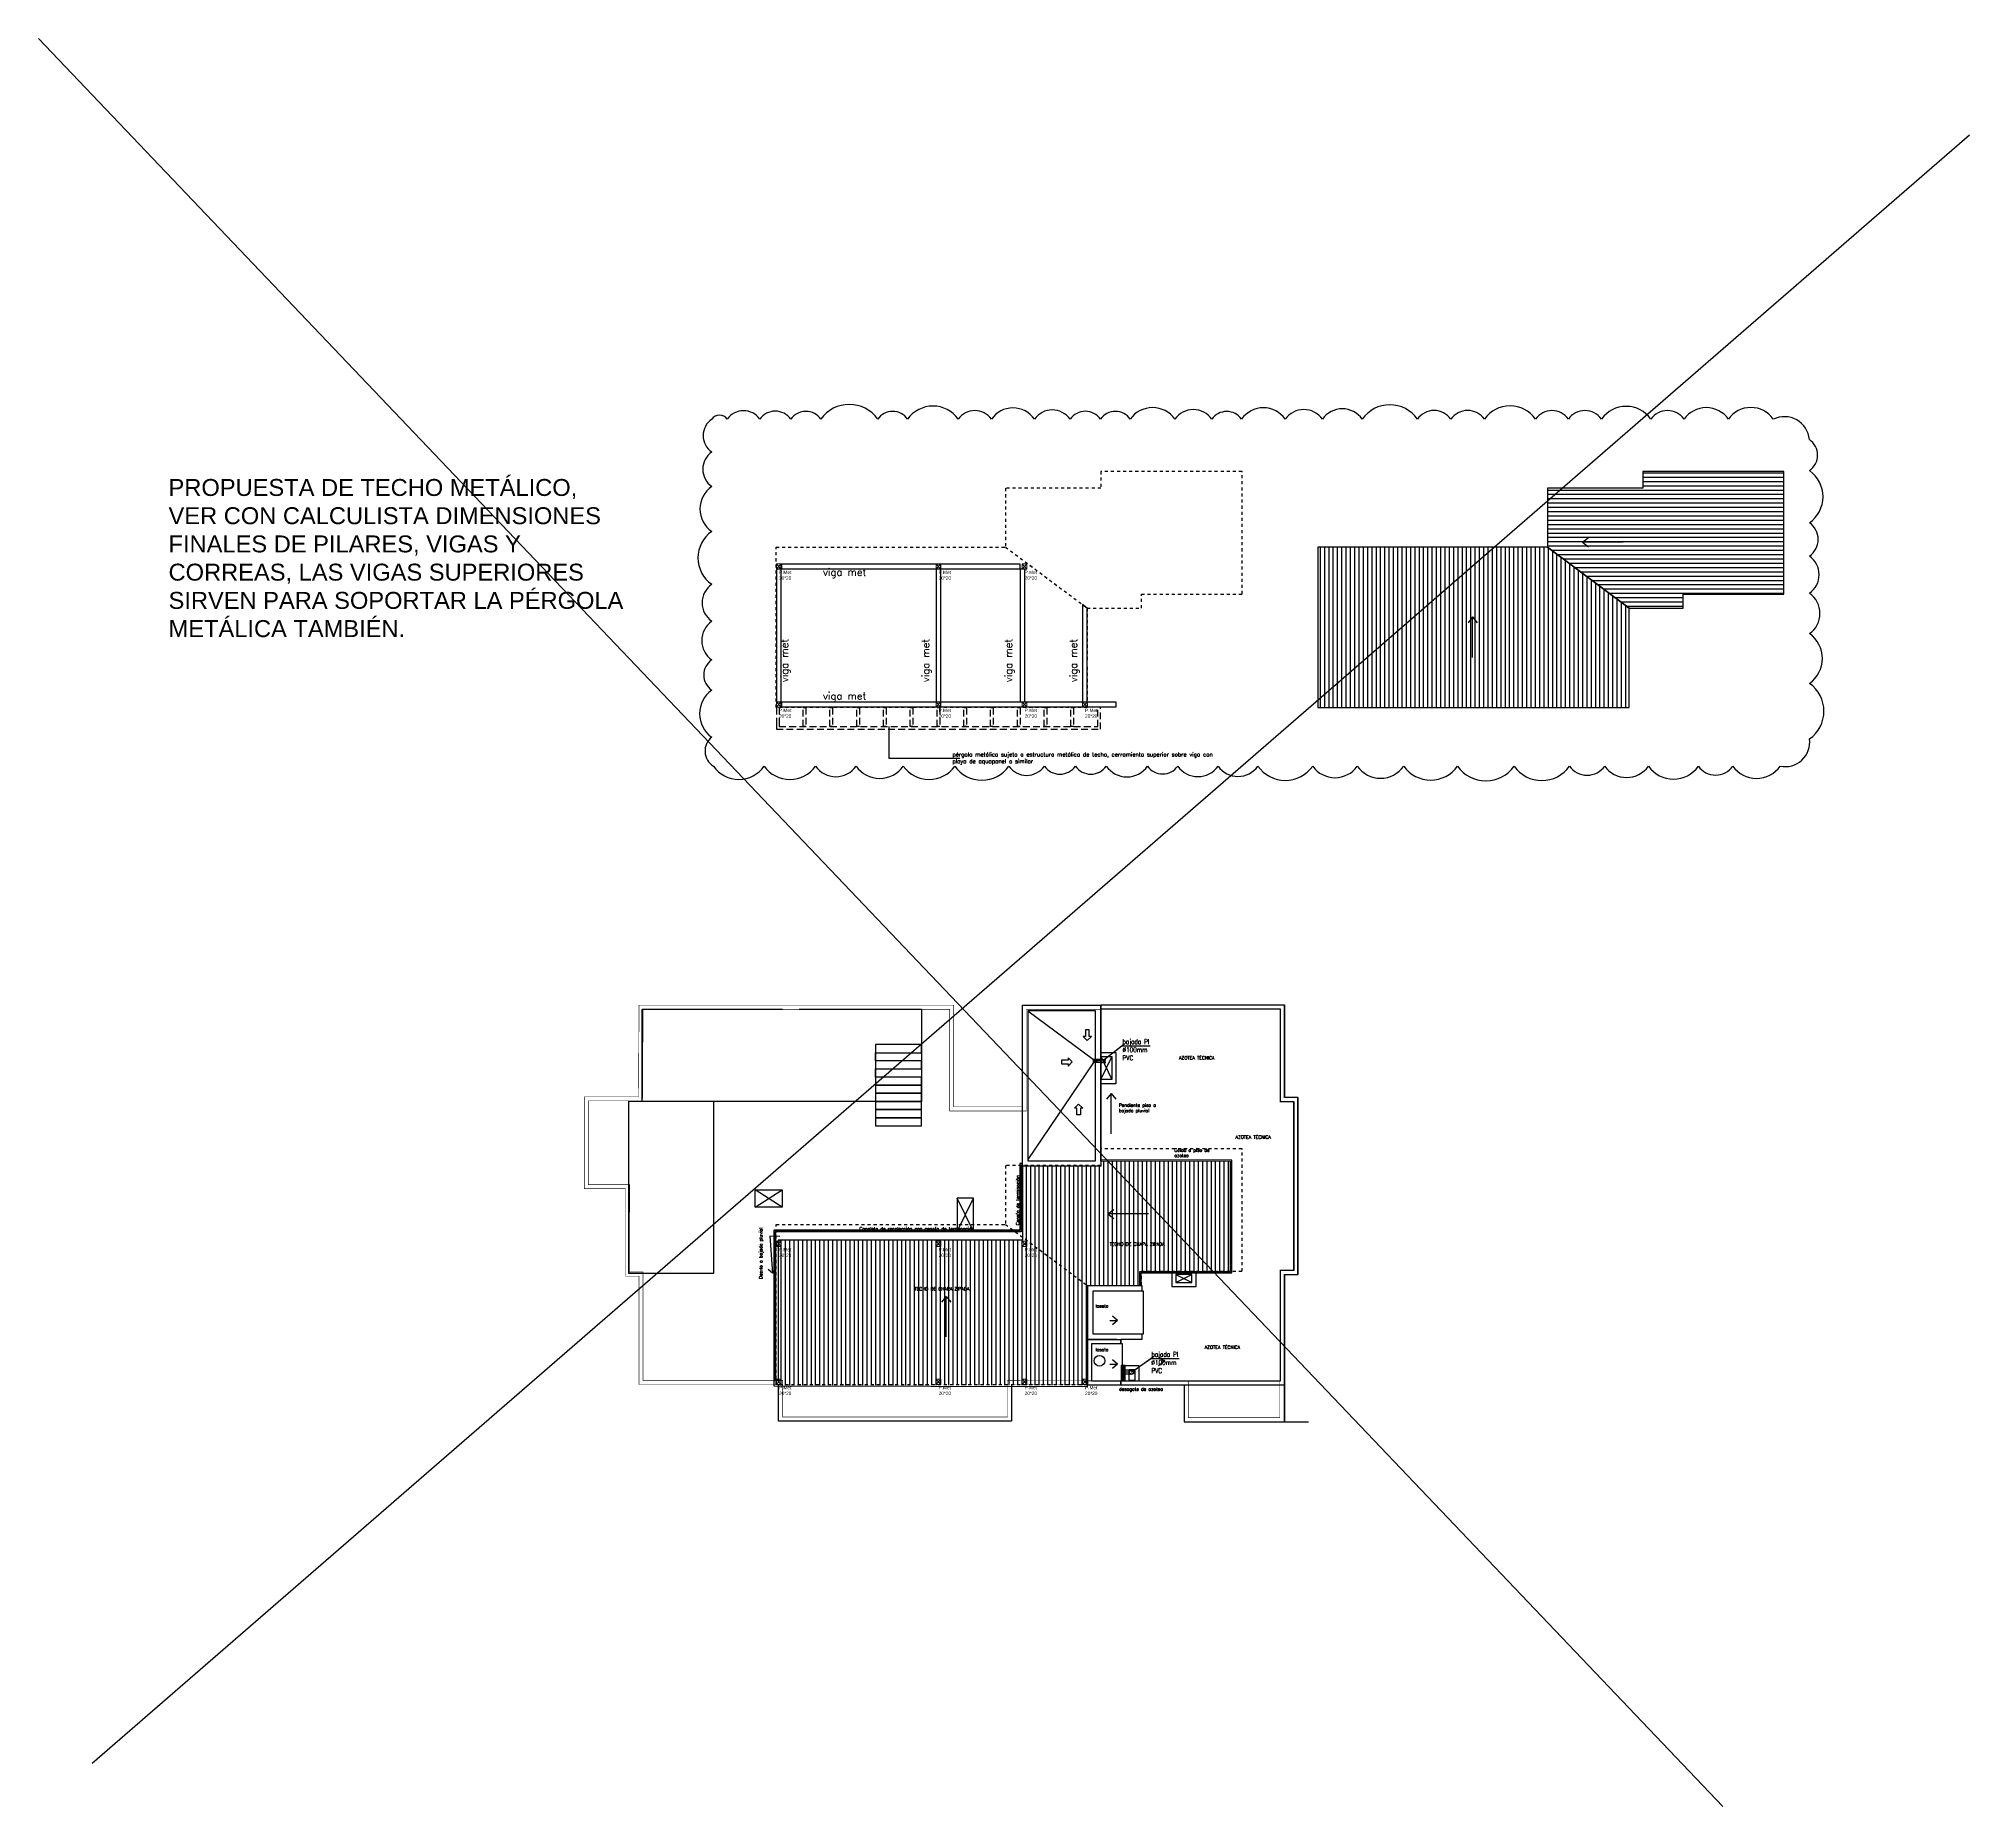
# Model space of a CAD drawing. Header units: metres. Extents: x 219 to 707, y -561 to -17.
# Drawn here: x 219.1 to 290.3, y -349.9 to -284.6 of the extents above; entities that cross this region are included whole.
import ezdxf

# ---------------------------------------------------------------- set-up
doc = ezdxf.new("R2010")
doc.units = ezdxf.units.M
doc.linetypes.add('CYPE_RAYA', pattern=[0.225, 0.1125, -0.1125])
doc.linetypes.add('HIDDEN', pattern=[0.375, 0.25, -0.125])
doc.layers.add('0 VERIFICAR', color=255, linetype='Continuous', plot=False)
for name, color, linetype in [('1', 1, 'Continuous'), ('2', 2, 'Continuous'), ('A-Proyección', 1, 'HIDDEN'), ('Metalico', 1, 'Continuous'), ('PISO', 251, 'Continuous'), ('SAN', 1, 'Continuous'), ('TCOTA', 1, 'Continuous'), ('Texto-Tubos', 2, 'Continuous')]:
    doc.layers.add(name, color=color, linetype=linetype)
doc.layers.add('M1-Muro Común 20', color=12, linetype='Continuous', transparency=0.5)
doc.layers.add('PILAR_HORMIGON', color=5, linetype='Continuous', lineweight=20)
doc.styles.get("Standard").update_dxf_attribs({"font": 'arial.ttf'})
doc.styles.add('T12', font='romans.shx', dxfattribs={"height": 0.12})
doc.styles.add('TCTUBOS-ROMANS', font='Romans.shx', dxfattribs={"width": 0.7})
doc.dimstyles.get("Standard").update_dxf_attribs({"dimtxt": 0.18, "dimasz": 0.18, "dimexe": 0.18, "dimexo": 0.0625, "dimgap": 0.09, "dimtad": 0, "dimtih": 1, "dimtoh": 1, "dimdec": 4, "dimzin": 0, "dimdsep": 46, "dimtxsty": 'Standard', "dimcen": 0.09, "dimadec": 0, "dimazin": 0, "dimtfac": 1, "dimtdec": 4, "dimtofl": 0, "dimtmove": 0, "dimatfit": 3, "dimfxl": 1, "dimtolj": 1, "dimtzin": 0, "dimarcsym": 0})
pattern_1 = [(90, (-163.39829, -99.70509), (-0.15875, 0), [])]

# ---------------------------------------------------------------- blocks, each defined once
blk = doc.blocks.new('grq150mp')
at = {"layer": 'SAN', "color": 251}
for p, q in [((-75, -72), (-75, 72)), ((-72, 75), (72, 75)), ((-68, -65), (-68, 65)), ((-65, 68), (65, 68)), ((-49, 3), (-65, 3)), ((-48, 9), (-64, 14)), ((-46, 16), (-62, 20)), ((-44, 21), (-58, 30)), ((-41, 27), (-55, 36)), ((-37, 32), (-49, 44)), ((-32, 37), (-44, 49)), ((-27, 3), (-41, 3)), ((-27, 7), (-39, 12)), ((-24, 14), (-37, 19)), ((-27, 41), (-36, 55)), ((-22, 17), (-32, 27)), ((-21, 44), (-30, 58)), ((-17, 22), (-27, 32)), ((-11, 3), (-21, 3)), ((-16, 46), (-20, 62)), ((-14, 24), (-19, 37)), ((-17, 12), (-10, 5)), ((-9, 48), (-14, 64)), ((-7, 27), (-12, 39)), ((-5, 10), (-12, 17)), ((-4, 49), (-4, 65)), ((-4, 27), (-4, 41)), ((-3, 21), (-3, 11)), ((3, 27), (3, 41)), ((3, 11), (3, 21)), ((3, 49), (3, 65)), ((12, 17), (5, 10)), ((7, 27), (12, 39)), ((9, 48), (14, 64)), ((10, 5), (17, 12)), ((21, 3), (11, 3)), ((14, 24), (19, 37)), ((16, 46), (20, 62)), ((17, 22), (27, 32)), ((21, 44), (30, 58)), ((22, 17), (32, 27)), ((24, 14), (37, 19)), ((27, 41), (36, 55)), ((27, 7), (39, 12)), ((27, 3), (41, 3)), ((32, 37), (44, 49)), ((37, 32), (49, 44)), ((41, 27), (55, 36)), ((44, 21), (58, 30)), ((46, 16), (62, 20)), ((48, 9), (64, 14)), ((49, 3), (65, 3)), ((68, -65), (68, 65)), ((75, -72), (75, 72)), ((-72, -75), (72, -75)), ((-49, -4), (-65, -4)), ((-65, -68), (65, -68)), ((-48, -9), (-64, -14)), ((-46, -16), (-62, -20)), ((-44, -21), (-58, -30)), ((-41, -27), (-55, -36)), ((-37, -32), (-49, -44)), ((-32, -37), (-44, -49)), ((-27, -4), (-41, -4)), ((-27, -7), (-39, -12)), ((-24, -14), (-37, -19)), ((-27, -41), (-36, -55)), ((-22, -17), (-32, -27)), ((-21, -44), (-30, -58)), ((-17, -22), (-27, -32)), ((-21, -3), (-11, -3)), ((-16, -46), (-20, -62)), ((-14, -24), (-19, -37)), ((-10, -5), (-17, -12)), ((-9, -48), (-14, -64)), ((-12, -17), (-5, -10)), ((-7, -27), (-12, -39)), ((-4, -49), (-4, -65)), ((-3, -11), (-3, -21)), ((-4, -27), (-4, -41)), ((3, -21), (3, -11)), ((3, -27), (3, -41)), ((3, -49), (3, -65)), ((5, -10), (12, -17)), ((7, -27), (12, -39)), ((9, -48), (14, -64)), ((17, -12), (10, -5)), ((11, -3), (21, -3)), ((14, -24), (19, -37)), ((16, -46), (20, -62)), ((17, -22), (27, -32)), ((21, -44), (30, -58)), ((22, -17), (32, -27)), ((24, -14), (37, -19)), ((27, -4), (41, -4)), ((27, -7), (39, -12)), ((27, -41), (36, -55)), ((32, -37), (44, -49)), ((37, -32), (49, -44)), ((41, -27), (55, -36)), ((44, -21), (58, -30)), ((46, -16), (62, -20)), ((48, -9), (64, -14)), ((49, -4), (65, -4))]:
    blk.add_line(p, q, dxfattribs=at)
for centre, radius, start, end in [((-72, 72), 3, 90, 180), ((-65, 65), 3, 90, 180), ((0, 0), 65.5, 168.06307, 176.93693), ((0, 0), 65.5, 153.06307, 161.93693), ((0, 0), 65.5, 138.06307, 146.93693), ((0, 0), 49, 169.09604, 175.90396), ((0, 0), 49, 154.09604, 160.90396), ((0, 0), 65.5, 123.06307, 131.93693), ((0, 0), 49, 139.09604, 145.90396), ((0, 0), 41.2, 162.36731, 175.13269), ((0, 0), 41.2, 139.86731, 152.63269), ((0, 0), 49, 124.09604, 130.90396), ((0, 0), 65.5, 108.06307, 116.93693), ((0, 0), 41.2, 117.36731, 130.13269), ((0, 0), 27.5, 164.81202, 172.68798), ((0, 0), 27.5, 142.31202, 150.18798), ((0, 0), 49, 109.09604, 115.90396), ((0, 0), 20.8, 143.31286, 171.68714), ((0, 0), 27.5, 119.81202, 127.68798), ((0, 0), 65.5, 93.06307, 101.93693), ((0, 0), 41.2, 94.86731, 107.63269), ((0, 0), 20.8, 98.31286, 126.68714), ((0, 0), 11, 150.82662, 164.17338), ((0, 0), 49, 94.09604, 100.90396), ((0, 0), 27.5, 97.31202, 105.18798), ((0, 0), 11, 105.82662, 119.17338), ((0, 0), 65.5, 78.06307, 86.93693), ((0, 0), 49, 79.09604, 85.90396), ((0, 0), 41.2, 72.36731, 85.13269), ((0, 0), 27.5, 74.81202, 82.68798), ((0, 0), 20.8, 53.31286, 81.68714), ((0, 0), 11, 60.82662, 74.17338), ((0, 0), 11, 15.82662, 29.17338), ((0, 0), 27.5, 52.31202, 60.18798), ((0, 0), 49, 64.09604, 70.90396), ((0, 0), 20.8, 8.31286, 36.68714), ((0, 0), 41.2, 49.86731, 62.63269), ((0, 0), 65.5, 63.06307, 71.93693), ((0, 0), 27.5, 29.81202, 37.68798), ((0, 0), 49, 49.09604, 55.90396), ((0, 0), 27.5, 7.31202, 15.18798), ((0, 0), 41.2, 27.36731, 40.13269), ((0, 0), 65.5, 48.06307, 56.93693), ((0, 0), 49, 34.09604, 40.90396), ((0, 0), 41.2, 4.86731, 17.63269), ((0, 0), 49, 19.09604, 25.90396), ((0, 0), 49, 4.09604, 10.90396), ((0, 0), 65.5, 33.06307, 41.93693), ((0, 0), 65.5, 18.06307, 26.93693), ((0, 0), 65.5, 3.06307, 11.93693), ((65, 65), 3, 0, 90), ((72, 72), 3, 0, 90), ((-72, -72), 3, 180, 270), ((-65, -65), 3, 180, 270), ((0, 0), 65.5, 183.06307, 191.93693), ((0, 0), 65.5, 198.06307, 206.93693), ((0, 0), 65.5, 213.06307, 221.93693), ((0, 0), 49, 184.09604, 190.90396), ((0, 0), 49, 199.09604, 205.90396), ((0, 0), 65.5, 228.06307, 236.93693), ((0, 0), 41.2, 184.86731, 197.63269), ((0, 0), 49, 214.09604, 220.90396), ((0, 0), 41.2, 207.36731, 220.13269), ((0, 0), 49, 229.09604, 235.90396), ((0, 0), 65.5, 243.06307, 251.93693), ((0, 0), 27.5, 187.31202, 195.18798), ((0, 0), 41.2, 229.86731, 242.63269), ((0, 0), 27.5, 209.81202, 217.68798), ((0, 0), 20.8, 188.31286, 216.68714), ((0, 0), 49, 244.09604, 250.90396), ((0, 0), 27.5, 232.31202, 240.18798), ((0, 0), 65.5, 258.06307, 266.93693), ((0, 0), 20.8, 233.31286, 261.68714), ((0, 0), 41.2, 252.36731, 265.13269), ((0, 0), 11, 195.82662, 209.17338), ((0, 0), 49, 259.09604, 265.90396), ((0, 0), 27.5, 254.81202, 262.68798), ((0, 0), 11, 240.82662, 254.17338), ((0, 0), 11, 285.82662, 299.17338), ((0, 0), 20.8, 278.31286, 306.68714), ((0, 0), 27.5, 277.31202, 285.18798), ((0, 0), 41.2, 274.86731, 287.63269), ((0, 0), 49, 274.09604, 280.90396), ((0, 0), 65.5, 273.06307, 281.93693), ((0, 0), 11, 330.82662, 344.17338), ((0, 0), 27.5, 299.81202, 307.68798), ((0, 0), 49, 289.09604, 295.90396), ((0, 0), 20.8, 323.31286, 351.68714), ((0, 0), 41.2, 297.36731, 310.13269), ((0, 0), 65.5, 288.06307, 296.93693), ((0, 0), 27.5, 322.31202, 330.18798), ((0, 0), 27.5, 344.81202, 352.68798), ((0, 0), 49, 304.09604, 310.90396), ((0, 0), 41.2, 319.86731, 332.63269), ((0, 0), 65.5, 303.06307, 311.93693), ((0, 0), 49, 319.09604, 325.90396), ((0, 0), 41.2, 342.36731, 355.13269), ((0, 0), 49, 334.09604, 340.90396), ((0, 0), 49, 349.09604, 355.90396), ((0, 0), 65.5, 318.06307, 326.93693), ((0, 0), 65.5, 333.06307, 341.93693), ((0, 0), 65.5, 348.06307, 356.93693), ((65, -65), 3, 270, 0), ((72, -72), 3, 270, 0)]:
    blk.add_arc(centre, radius, start, end, dxfattribs=at)
blk = doc.blocks.new('BREHER')
at = {"layer": 'SAN'}
for p, q in [((35.269, 29.752), (35.23, 29.752)), ((35.269, 29.657), (35.23, 29.657)), ((35.269, 29.657), (35.269, 29.752))]:
    blk.add_line(p, q, dxfattribs=at)
for radius in [0.0558, 0.051, 0.048]:
    blk.add_circle((35.201, 29.704), radius, dxfattribs=at)
blk = doc.blocks.new('bghst')
at = {"layer": 'SAN'}
for p, q in [((2788.516, 1345.669), (2788.516, 1345.561)), ((2788.516, 1345.396), (2788.516, 1345.288))]:
    blk.add_line(p, q, dxfattribs=at)
for points in [[(2788.516, 1345.561), (2788.205, 1345.561), (2788.205, 1345.396), (2788.516, 1345.396)], [(2788.516, 1345.288), (2788.707, 1345.478), (2788.516, 1345.669)]]:
    blk.add_lwpolyline(points, dxfattribs=at)
blk = doc.blocks.new('FFAFAA')
at = {"layer": 'PILAR_HORMIGON', "color": 1}
for p, q in [((354.749, -234.896), (354.941, -234.729)), ((354.749, -234.729), (354.941, -234.896))]:
    blk.add_line(p, q, dxfattribs=at)
at = {"layer": 'PILAR_HORMIGON', "color": 5}
blk.add_lwpolyline([(354.745, -234.725), (354.945, -234.725), (354.945, -234.9), (354.745, -234.9), (354.745, -234.725)], dxfattribs=at)
blk.add_lwpolyline([(354.749, -234.729), (354.941, -234.729), (354.941, -234.896), (354.749, -234.896)], close=True, dxfattribs=at)
at = {"layer": 'PILAR_HORMIGON', "color": 1, "insert": (354.998, -234.804), "char_height": 0.125, "attachment_point": 1, "rotation": 90}
blk.add_mtext_dynamic_manual_height_columns('P.Met\\P20*20', width=0.01305, gutter_width=0.625, heights=[0], dxfattribs=at)
blk = doc.blocks.new('A$C2c186234')
at = {"layer": 'A-Proyección', "linetype": 'CYPE_RAYA'}
blk.add_lwpolyline([(-3.037, 2.25), (-0.021, 0.001), (1.98, 0), (1.98, 0.519), (5.694, 0.519), (5.694, 5.041), (0.484, 5.041), (0.484, 4.427), (-3.03, 4.424)], close=True, dxfattribs=at)
blk.add_lwpolyline([(-0.02, -2.167), (-0.02, -3.674), (-11.503, -3.675), (-11.503, 2.25), (-3.037, 2.25), (-0.02, 0.001), (-0.02, -2.014)], dxfattribs=at)
at = {"layer": 'PILAR_HORMIGON', "rotation": 270}
for p in [(223.407, 356.379), (229.3, 356.379, 0), (232.475, 356.379), (223.407, 351.285), (229.3, 351.285, 0), (232.475, 351.285), (234.705, 351.285)]:
    blk.add_blockref('FFAFAA', p, dxfattribs=at)
blk = doc.blocks.new('A$C36438575')
for points in [[(-11.385, -0.115), (-11.385, -0.715), (-11.385, -0.915), (0.575, -0.915), (0.575, -0.115)], [(-11.285, -0.115), (-11.285, -0.715), (-11.285, -0.815), (0.475, -0.815), (0.475, -0.115)]]:
    blk.add_lwpolyline(points)
for points in [[(-10.297, -0.815), (-10.397, -0.815), (-10.397, -0.115), (-10.297, -0.115)], [(-9.309, -0.815), (-9.409, -0.815), (-9.409, -0.115), (-9.309, -0.115)], [(-8.32, -0.815), (-8.42, -0.815), (-8.42, -0.115), (-8.32, -0.115)], [(-7.332, -0.815), (-7.432, -0.815), (-7.432, -0.115), (-7.332, -0.115)], [(-6.344, -0.815), (-6.444, -0.815), (-6.444, -0.115), (-6.344, -0.115)], [(-5.355, -0.815), (-5.455, -0.815), (-5.455, -0.115), (-5.355, -0.115)], [(-4.367, -0.815), (-4.467, -0.815), (-4.467, -0.115), (-4.367, -0.115)], [(-3.379, -0.815), (-3.479, -0.815), (-3.479, -0.115), (-3.379, -0.115)], [(-2.39, -0.815), (-2.49, -0.815), (-2.49, -0.115), (-2.39, -0.115)], [(-1.402, -0.815), (-1.502, -0.815), (-1.502, -0.115), (-1.402, -0.115)], [(-0.413, -0.815), (-0.513, -0.815), (-0.513, -0.115), (-0.413, -0.115)]]:
    blk.add_lwpolyline(points, close=True)

msp = doc.modelspace()

# ---------------------------------------------------------------- hatches: boundary and pattern name
at = {"layer": 'M1-Muro Común 20', "transparency": 33554687}
h = msp.add_hatch(dxfattribs=at)
h.set_pattern_fill('ANSI31', color=256, scale=0.05, angle=135)
h.set_pattern_definition([(180, (-100, 0), (-1e-17, -0.15875), [])])
h.paths.add_polyline_path([(277.884, -301.239), (277.884, -305.664), (279.787, -305.665), (279.787, -305.146), (283.501, -305.147), (283.501, -300.624), (278.291, -300.629), (278.292, -301.238)])
h = msp.add_hatch(dxfattribs=at)
h.set_pattern_fill('ANSI31', color=256, scale=0.05, angle=135)
h.set_pattern_definition([(180, (-80, 0), (-1e-17, -0.15875), [])])
h.paths.add_polyline_path([(277.884, -301.239), (274.777, -301.241), (274.771, -303.416), (277.787, -305.664), (277.884, -305.664)])
h = msp.add_hatch(dxfattribs=at)
h.set_pattern_fill('ANSI31', color=256, scale=0.05, angle=45)
h.set_pattern_definition([(90, (-100, 0), (-0.15875, 0), [])])
h.paths.add_polyline_path([(274.771, -303.416), (266.305, -303.416), (266.305, -309.34), (277.788, -309.34), (277.788, -305.665)])
h = msp.add_hatch(dxfattribs=at)
h.set_pattern_fill('ANSI31', color=256, scale=0.05, angle=45)
h.set_pattern_definition(pattern_1)
h.paths.add_polyline_path([(258.296, -326.265), (255.396, -326.265), (255.395, -328.995), (257.796, -328.995), (257.796, -330.662), (259.796, -330.662), (259.796, -330.126), (263.091, -330.126), (263.091, -326.076), (258.295, -326.065)])
h = msp.add_hatch(dxfattribs=at)
h.set_pattern_fill('ANSI31', color=256, scale=0.05, angle=45)
h.set_pattern_definition(pattern_1)
h.paths.add_polyline_path([(257.792, -334.345), (257.793, -332.659), (257.792, -332.659), (257.796, -330.662), (257.794, -330.662), (257.796, -328.995), (255.395, -328.995), (255.395, -328.995), (246.383, -328.995), (246.383, -334.345)])
at = {"layer": 'SAN'}
h = msp.add_hatch(dxfattribs=at)
h.set_pattern_fill('_USER', color=256, scale=0.025, style=0, pattern_type=0)
h.set_pattern_definition([(180, (874.058884, -227.51814), (0, 0.025), [])])
h.paths.add_polyline_path([(259.051, -333.635), (259.138, -333.635), (259.138, -334.165), (259.051, -334.165)])
h.paths.add_polyline_path([(259.138, -333.635), (259.181, -333.635), (259.181, -334.165), (259.138, -334.165)])

# ---------------------------------------------------------------- linework, layer by layer
for p, q in [((219.084, -284.645), (281.242, -349.897)), ((290.348, -288.205), (221.064, -348.315)), ((276.069, -303.232), (276.285, -303.061)), ((277.567, -303.232), (276.069, -303.232)), ((276.069, -303.232), (276.285, -303.402)), ((272.014, -305.99), (271.843, -306.205)), ((272.014, -307.487), (272.014, -305.99)), ((272.014, -305.99), (272.184, -306.205)), ((258.295, -320.305, 0), (265.065, -320.305, 0)), ((258.295, -326.086, 0), (258.295, -320.305, 0)), ((258.295, -320.455, 0), (264.915, -320.455, 0)), ((264.915, -320.455, 0), (264.915, -323.873, 0)), ((265.065, -320.305, 0), (265.065, -323.723, 0)), ((258.276, -322.327, 0), (258.145, -322.327, 0)), ((258.276, -322.383, 0), (258.145, -322.383, 0)), ((258.276, -322.439, 0), (258.145, -322.439, 0)), ((258.39, -322.327, 0), (258.447, -322.327, 0)), ((258.39, -322.438, 0), (258.447, -322.438, 0)), ((258.447, -322.438, 0), (258.447, -322.327, 0)), ((258.447, -322.327, 0), (258.453, -322.333, 0)), ((258.447, -322.438, 0), (258.453, -322.433, 0)), ((258.453, -322.433, 0), (258.453, -322.333, 0)), ((258.453, -322.333, 0), (258.475, -322.333, 0)), ((258.453, -322.433, 0), (258.475, -322.433, 0)), ((258.671, -323.577, 0), (258.501, -323.792, 0)), ((258.671, -325.074, 0), (258.671, -323.577, 0)), ((258.671, -323.577, 0), (258.842, -323.792, 0)), ((264.915, -323.873, 0), (265.415, -323.873, 0)), ((265.065, -323.723, 0), (265.565, -323.723, 0)), ((265.415, -323.873, 0), (265.415, -330.12, 0)), ((265.565, -323.723, 0), (265.565, -330.27, 0)), ((258.549, -328.03), (258.765, -327.86)), ((260.047, -328.03), (258.549, -328.03)), ((258.549, -328.03), (258.765, -328.2)), ((246.446, -328.857), (246.069, -328.843)), ((246.069, -328.843), (246.172, -330.213)), ((246.172, -330.213), (246.013, -330.082)), ((246.172, -330.213), (246.254, -330.042)), ((265.415, -330.12, 0), (264.914, -330.12, 0)), ((264.914, -330.12, 0), (264.914, -334.195, 0)), ((265.565, -330.27, 0), (265.064, -330.27, 0)), ((265.064, -330.27, 0), (265.064, -334.345, 0)), ((252.584, -331.072), (252.413, -331.288)), ((252.584, -332.57), (252.584, -331.072)), ((252.584, -331.072), (252.754, -331.288)), ((258.62, -331.965), (258.907, -331.965)), ((258.907, -331.965), (258.724, -331.807)), ((258.907, -331.965), (258.724, -332.123)), ((258.907, -333.574), (258.724, -333.416)), ((260.63, -333.469), (260.415, -333.298)), ((260.63, -333.469), (260.415, -333.639)), ((258.88, -334.195, 0), (257.792, -334.194, 0)), ((258.62, -333.574), (258.907, -333.574)), ((258.907, -333.574), (258.724, -333.732)), ((264.914, -334.195, 0), (259.03, -334.195, 0)), ((259.03, -334.345, 0), (259.03, -334.196, 0)), ((265.064, -334.345, 0), (258.88, -334.345, 0))]:
    msp.add_line(p, q)
msp.add_lwpolyline([(243.928, -298.693, 0.520567), (243.928, -299.904, 0.520567), (243.928, -301.174, 0.520567), (243.928, -302.839, 0.520567), (243.928, -304.788, 0.520567), (243.928, -306.152, 0.520567), (243.928, -307.574, 0.520567), (243.928, -308.7, 0.520567), (243.928, -310.432, 0.520567), (243.989, -311.499, 0.520567), (245.866, -311.499, 0.520567), (247.761, -311.499, 0.520567), (249.258, -311.499, 0.520567), (251, -311.499, 0.520567), (252.899, -311.499, 0.520567), (254.895, -311.499, 0.520567), (256.206, -311.499, 0.520567), (257.353, -311.499, 0.520567), (258.493, -311.499, 0.520567), (260.016, -311.499, 0.520567), (261.128, -311.499, 0.520567), (262.62, -311.499, 0.520567), (264.085, -311.499, 0.520567), (266.109, -311.499, 0.520567), (267.756, -311.499, 0.520567), (269.473, -311.499, 0.520567), (271.454, -311.499, 0.520567), (273.548, -311.499, 0.520567), (275.589, -311.499, 0.520567), (276.887, -311.499, 0.520567), (278.504, -311.499, 0.520567), (280.346, -311.499, 0.520567), (281.614, -311.499, 0.520567), (283.365, -311.499, 0.520567), (284.446, -310.494, 0.520567), (284.446, -308.445, 0.520567), (284.446, -306.609, 0.520567), (284.446, -305.117, 0.520567), (284.446, -303.748, 0.520567), (284.446, -302.517, 0.520567), (284.446, -300.593, 0.520567), (284.446, -299.446, 0.520567), (283.11, -298.693, 0.520567), (281.456, -298.693, 0.520567), (279.815, -298.693, 0.520567), (278.59, -298.693, 0.520567), (276.77, -298.693, 0.520567), (275.546, -298.693, 0.520567), (274.337, -298.693, 0.520567), (272.448, -298.693, 0.520567), (271.208, -298.693, 0.520567), (269.976, -298.693, 0.520567), (267.939, -298.693, 0.520567), (266.468, -298.693, 0.520567), (265.098, -298.693, 0.520567), (263.483, -298.693, 0.520567), (262.389, -298.693, 0.520567), (261.022, -298.693, 0.520567), (259.377, -298.693, 0.520567), (258.278, -298.693, 0.520567), (257.155, -298.693, 0.520567), (255.842, -298.693, 0.520567), (254.251, -298.693, 0.520567), (253.027, -298.693, 0.520567), (251.16, -298.693, 0.520567), (250.054, -298.693, 0.520567), (247.959, -298.693, 0.520567), (246.846, -298.693, 0.520567), (245.702, -298.693, 0.520567), (244.501, -298.693, 0.520567)], format="xyb", close=True)
for points in [[(277.884, -305.664), (279.787, -305.665), (279.787, -305.146), (283.501, -305.147), (283.501, -300.624), (278.291, -300.629), (278.292, -301.238), (277.884, -301.239)], [(277.884, -301.239), (274.777, -301.241), (274.777, -303.416), (277.788, -305.665), (277.884, -305.664)]]:
    msp.add_lwpolyline(points)
msp.add_lwpolyline([(274.771, -303.416), (266.305, -303.416), (266.305, -309.34), (277.788, -309.34), (277.788, -305.665)], close=True)
at = {"color": 2}
for points in [[(246.315, -304.231), (246.315, -309.125), (246.49, -309.125), (246.49, -304.231)], [(255.315, -304.042), (246.502, -304.043), (246.502, -304.218), (255.315, -304.217)], [(255.315, -304.231), (255.315, -309.125), (255.49, -309.125), (255.49, -304.231)], [(257.613, -305.534), (257.613, -309.125), (257.788, -309.125), (257.786, -305.664)], [(258.855, -309.137), (246.502, -309.138), (246.502, -309.313), (258.855, -309.312)]]:
    msp.add_lwpolyline(points, close=True, dxfattribs=at)
at = {"color": 2, "elevation": 0}
msp.add_lwpolyline([(252.207, -304.23), (252.207, -309.125), (252.382, -309.125), (252.382, -304.23)], close=True, dxfattribs=at)
at = {"color": 1}
msp.add_lwpolyline([(250.461, -310.04), (250.461, -311.2), (253.082, -311.2)], dxfattribs=at)
at = {"elevation": 0}
msp.add_lwpolyline([(258.694, -322.221), (258.295, -323.051)], dxfattribs=at)
msp.add_lwpolyline([(258.694, -322.221), (258.295, -323.051)], dxfattribs=at)
at = {"layer": '1'}
for p, q in [((255.596, -320.527), (258.025, -322.323, 0)), ((258.025, -322.443, 0), (255.596, -326.015, 0)), ((263.071, -326.097, 0), (258.295, -326.086, 0)), ((263.121, -326.047, 0), (258.296, -326.036, 0)), ((263.071, -330.147, 0), (263.071, -326.097, 0)), ((263.121, -330.197, 0), (263.121, -326.047, 0)), ((246.53, -327.783), (245.53, -327.144)), ((245.53, -327.783), (246.53, -327.144)), ((252.989, -328.676), (253.586, -327.444)), ((253.586, -328.676), (252.989, -327.444)), ((259.729, -330.662, 0), (259.729, -330.147, 0)), ((259.729, -330.147, 0), (263.071, -330.147, 0)), ((259.779, -330.662, 0), (259.779, -330.197, 0)), ((259.779, -330.197, 0), (263.121, -330.197, 0))]:
    msp.add_line(p, q, dxfattribs=at)
at = {"layer": '1', "const_width": 0.02}
msp.add_lwpolyline([(241.246, -320.324), (252.861, -320.324), (252.861, -324.075), (255.376, -324.075), (255.396, -324.075), (255.396, -320.326), (265.046, -320.326), (265.046, -323.743), (265.546, -323.743), (265.545, -330.25), (265.045, -330.251), (265.045, -334.326), (265.045, -335.696), (261.37, -335.696), (261.37, -334.326), (254.995, -334.324), (254.995, -335.674), (246.395, -335.674), (246.395, -334.324), (241.245, -334.324), (241.245, -330.324), (240.745, -330.324), (240.746, -327.095), (239.225, -327.095), (239.225, -323.704), (241.226, -323.704), (241.246, -320.324)], dxfattribs=at)
msp.add_lwpolyline([(241.395, -320.474), (252.711, -320.474), (252.711, -324.225), (255.376, -324.225), (255.546, -324.225), (255.546, -320.476), (264.896, -320.476), (264.896, -323.893), (265.396, -323.893), (265.395, -330.101), (264.895, -330.101), (264.895, -334.326), (264.895, -335.546), (261.52, -335.546), (261.521, -334.176), (254.845, -334.174), (254.845, -335.524), (246.545, -335.524), (246.545, -334.174), (241.395, -334.174), (241.395, -330.174), (240.895, -330.174), (240.896, -326.945), (239.375, -326.945), (239.375, -323.854), (241.375, -323.854)], close=True, dxfattribs=at)
at = {"layer": '1'}
for points in [[(255.396, -320.327), (258.296, -320.327), (258.296, -326.265), (255.396, -326.265)], [(245.53, -327.144), (246.53, -327.144), (246.53, -327.783), (245.53, -327.783)], [(252.989, -328.676), (253.586, -328.676), (253.586, -327.444), (252.989, -327.444)], [(261.055, -330.561), (261.654, -330.561), (261.654, -330.263), (261.055, -330.263)]]:
    msp.add_lwpolyline(points, close=True, dxfattribs=at)
at = {"layer": '1', "elevation": 0}
for points in [[(255.596, -326.065), (258.096, -326.065), (258.096, -320.526), (255.596, -320.526)], [(255.596, -326.065), (258.096, -326.065), (258.096, -320.526), (255.596, -320.526)], [(258.4, -322.071), (258.844, -322.071), (258.844, -323.221), (258.295, -323.221), (258.295, -322.071)]]:
    msp.add_lwpolyline(points, close=True, dxfattribs=at)
for points in [[(258.295, -322.221), (258.694, -322.221), (258.694, -323.071), (258.295, -323.071), (258.295, -322.221), (258.694, -323.071)], [(258.295, -322.221), (258.694, -322.221), (258.694, -323.071), (258.295, -323.071), (258.295, -322.221), (258.694, -323.071)], [(260.905, -330.197), (260.905, -330.712), (261.805, -330.712), (261.805, -330.197)]]:
    msp.add_lwpolyline(points, dxfattribs=at)
at = {"layer": '1'}
for points in [[(261.055, -330.561), (261.654, -330.263)], [(261.055, -330.263), (261.654, -330.562)]]:
    msp.add_lwpolyline(points, dxfattribs=at)
at = {"layer": '2'}
for q in [(255.345, -328.695, 0), (255.396, -326.215, 0)]:
    msp.add_line((255.345, -326.215, 0), q, dxfattribs=at)
at = {"layer": '2', "elevation": 0}
for points in [[(255.396, -326.215), (255.396, -328.995), (246.383, -328.995), (246.383, -334.195)], [(255.345, -328.68), (246.268, -328.68), (246.268, -334.195)], [(255.345, -328.695), (246.283, -328.695), (246.283, -334.195)]]:
    msp.add_lwpolyline(points, dxfattribs=at)
at = {"layer": 'Metalico'}
msp.add_circle((258.241, -333.449, 0), 0.2, dxfattribs=at)
at = {"layer": 'PISO'}
for p, q in [((249.978, -321.776), (249.978, -323.876)), ((259.03, -332.813, 0), (259.03, -332.665, 0))]:
    msp.add_line(p, q, dxfattribs=at)
for points in [[(247.161, -320.476), (251.676, -320.476), (251.676, -323.876), (241.356, -323.876), (241.356, -320.476), (246.54, -320.476)], [(259.03, -334.196), (259.03, -334.345), (257.806, -334.345), (257.806, -332.662), (259.03, -332.662), (259.03, -332.813)]]:
    msp.add_lwpolyline(points, dxfattribs=at)
for points in [[(249.978, -322.076), (251.676, -322.076), (251.676, -321.776), (249.978, -321.776)], [(251.676, -322.376), (249.978, -322.376), (249.978, -322.076), (251.676, -322.076)], [(249.978, -322.676), (251.676, -322.676), (251.676, -322.376), (249.978, -322.376)], [(251.676, -322.976), (249.978, -322.976), (249.978, -322.676), (251.676, -322.676)], [(249.978, -323.276), (251.676, -323.276), (251.676, -322.976), (249.978, -322.976)], [(249.978, -323.576), (251.676, -323.576), (251.676, -323.276), (249.978, -323.276)], [(240.855, -330.214), (244.006, -330.214), (244.006, -323.876), (240.855, -323.876)], [(249.978, -323.876), (251.676, -323.876), (251.676, -323.576), (249.978, -323.576)], [(249.978, -324.176), (251.676, -324.176), (251.676, -323.876), (249.978, -323.876)], [(249.978, -324.476), (251.676, -324.476), (251.676, -324.176), (249.978, -324.176)], [(257.956, -332.812), (259.08, -332.813), (259.08, -334.197), (257.956, -334.195)]]:
    msp.add_lwpolyline(points, close=True, dxfattribs=at)
at = {"layer": 'PISO', "elevation": 0}
msp.add_lwpolyline([(249.978, -324.776), (251.676, -324.776), (251.676, -324.476), (249.978, -324.476)], close=True, dxfattribs=at)
for points in [[(258.88, -332.665), (257.806, -332.662), (257.806, -330.662), (259.807, -330.665), (259.807, -330.865)], [(259.807, -332.465), (258.006, -332.463), (258.006, -330.862), (259.857, -330.865), (259.857, -332.465), (259.807, -332.465)], [(259.807, -332.465), (259.807, -332.665), (259.03, -332.665)]]:
    msp.add_lwpolyline(points, dxfattribs=at)
at = {"layer": 'SAN'}
for p, q in [((259.318, -333.792, 0), (259.187, -333.792, 0)), ((259.318, -333.867, 0), (259.187, -333.867, 0)), ((259.318, -333.942, 0), (259.187, -333.942, 0))]:
    msp.add_line(p, q, dxfattribs=at)
at = {"layer": 'SAN', "elevation": 0}
for points in [[(259.041, -334.175), (259.191, -334.175), (259.191, -333.625), (259.041, -333.625)], [(259.051, -334.165), (259.181, -334.165), (259.181, -333.635), (259.051, -333.635)], [(259.341, -333.775), (259.541, -333.775), (259.541, -334.175), (259.341, -334.175)]]:
    msp.add_lwpolyline(points, close=True, dxfattribs=at)
msp.add_lwpolyline([(259.191, -334.177), (259.191, -333.625), (259.691, -333.625), (259.691, -334.175)], dxfattribs=at)
at = {"layer": 'TCOTA'}
for p, q in [((261.37, -334.345), (261.37, -335.696)), ((265.064, -334.345, 0), (265.064, -335.696)), ((261.37, -335.696), (265.96, -335.696))]:
    msp.add_line(p, q, dxfattribs=at)
at = {"layer": 'TCOTA', "elevation": 0}
msp.add_lwpolyline([(255.396, -326.165), (255.295, -326.165), (255.295, -328.63), (246.218, -328.631), (246.218, -334.374), (257.798, -334.395), (257.814, -330.664), (259.779, -330.664), (259.779, -330.197), (263.121, -330.197), (263.121, -326.047), (258.296, -326.036)], dxfattribs=at)
at = {"layer": 'TCOTA'}
msp.add_lwpolyline([(254.995, -334.345), (254.995, -335.674), (246.395, -335.674), (246.395, -334.324)], dxfattribs=at)

# ---------------------------------------------------------------- block references
for p in [(257.807, -305.665), (257.807, -330.665)]:
    msp.add_blockref('A$C2c186234', p)
for name, p, xscale, yscale, zscale, rotation in [('bghst', (-818.592, 1909.337, 0), 0.8000000000001819, 0.8000000000001819, 0.8000000000001819, 270), ('BREHER', (299.774, -287.432, 0), 1.176631606664216, 1.176631606664216, 1.176631606664216, 180), ('bghst', (-818.911, -2554.939, 0), -0.8000000000001819, 0.8000000000001819, 0.8000000000001819, 270), ('BREHER', (314.649, -287.265, 0), 1.568842142219182, 1.568842142219182, 1.568842142219182, 180)]:
    msp.add_blockref(name, p, dxfattribs=dict(xscale=xscale, yscale=yscale, zscale=zscale, rotation=rotation))
at = {"xscale": 0.8000000000001819, "yscale": 0.8000000000001819, "zscale": 0.8000000000001819}
msp.add_blockref('bghst', (-1973.731, -1398.801, 0), dxfattribs=at)
at = {"extrusion": (0, 0, -1), "xscale": 0.0008041908967015843, "yscale": 0.0008041908967015843, "zscale": -0.0008041908967015843}
msp.add_blockref('grq150mp', (-258.085, -322.383, 0), dxfattribs=at)
at = {"layer": 'A-Proyección'}
msp.add_blockref('A$C36438575', (257.7, -309.225), dxfattribs=at)

# ---------------------------------------------------------------- texts
at = {"color": 1, "attachment_point": 1, "style": 'T12'}
for s, width, gutter_width, heights, insert, char_height in [('viga met', 1.92863, 1.35, [0.127], (248.035, -304.205), 0.27), ('viga met', 1.92863, 1.35, [0.127], (248.035, -308.775), 0.27), ('pérgola metálica sujeta a estructura metálica de techo, cerramiento superior sobre viga con playa de aquapanel o similar', 10.4541, 1.149, [1.41], (252.812, -310.993), 0.15)]:
    msp.add_mtext_dynamic_manual_height_columns(s, width=width, gutter_width=gutter_width, heights=heights, dxfattribs=dict(at, insert=insert, char_height=char_height))
at = {"color": 1, "char_height": 0.27, "attachment_point": 1, "rotation": 90, "style": 'T12'}
for insert in [(246.477, -308.402), (251.686, -308.401, 0), (254.747, -308.402), (257.141, -308.402)]:
    msp.add_mtext_dynamic_manual_height_columns('viga met', width=1.92863, gutter_width=1.35, heights=[0.127], dxfattribs=dict(at, insert=insert))
at = {"insert": (259.09, -322.358, 0), "char_height": 0.18, "attachment_point": 7, "style": 'TCTUBOS-ROMANS'}
msp.add_mtext('bajada Pl\\P%%C100mm\\PPVC', dxfattribs=at)
at = {"char_height": 0.12, "attachment_point": 1, "style": 'T12'}
for s, width, insert in [('AZOTEA TÉCNICA', 1.65891, (261.178, -322.207, 0)), ('Pendiente piso a bajada pluvial', 1.65891, (258.956, -323.953)), ('Caída a piso de azotea', 1.65891, (261.001, -325.612, 0)), ('AZOTEA TÉCNICA', 1.65891, (263.259, -325.133, 0)), ('Canaleta de recolección con cenefa de terminación', 4.99714, (249.377, -328.516, 0)), ('TECHO DE CHAPA ZIPADA ', 4.99714, (258.613, -329.08)), ('TECHO DE CHAPA ZIPADA ', 4.99714, (251.409, -330.735)), ('loseta', 1.65891, (258.096, -331.367)), ('loseta', 1.65891, (258.096, -332.976)), ('AZOTEA TÉCNICA', 1.65891, (262.123, -332.887, 0)), ('desagote de azotea', 1.65891, (258.967, -334.436, 0))]:
    msp.add_mtext_dynamic_manual_height_columns(s, width=width, gutter_width=0.6, heights=[0], dxfattribs=dict(at, insert=insert))
at = {"char_height": 0.12, "attachment_point": 1, "rotation": 90, "style": 'T12'}
for s, insert in [('Cenefa de terminación', (255.165, -328.448)), ('Desvío a bajada pluvial', (245.678, -330.431))]:
    msp.add_mtext_dynamic_manual_height_columns(s, width=4.99714, gutter_width=0.6, heights=[0], dxfattribs=dict(at, insert=insert))
at = {"layer": '0 VERIFICAR', "insert": (223.88, -300.901), "char_height": 0.625, "attachment_point": 1}
msp.add_mtext_dynamic_manual_height_columns('PROPUESTA DE TECHO METÁLICO, VER CON CALCULISTA DIMENSIONES FINALES DE PILARES, VIGAS Y CORREAS, LAS VIGAS SUPERIORES SIRVEN PARA SOPORTAR LA PÉRGOLA METÁLICA TAMBIÉN.', width=17.05136, gutter_width=3.125, heights=[16.956], dxfattribs=at)
at = {"layer": 'Texto-Tubos', "insert": (260.155, -333.903, 0), "char_height": 0.18, "attachment_point": 7, "style": 'TCTUBOS-ROMANS'}
msp.add_mtext('bajada Pl\\P%%C100mm\\PPVC', dxfattribs=at)

# ---------------------------------------------------------------- leaders
at = {"layer": 'SAN'}
for points in [[(258.356, -322.383, 0), (259.069, -321.819, 0), (260.114, -321.819, 0)], [(259.424, -333.867, 0), (260.133, -333.364, 0), (261.178, -333.364, 0)]]:
    msp.add_leader(points, dimstyle='Standard', override={"dimscale": 0.5, "dimtxt": 0.2, "dimasz": 0.15, "dimexe": 0, "dimexo": 0, "dimgap": 0.1, "dimtih": 0, "dimtoh": 0, "dimdec": 2, "dimcen": 0.1, "dimse1": 1, "dimse2": 1, "dimclrd": 2, "dimclre": 256, "dimtdec": 2, "dimtix": 1, "dimtofl": 1, "dimtmove": 2, "dimldrblk": 'Open30'}, dxfattribs=at)

doc.saveas('drawing.dxf')
